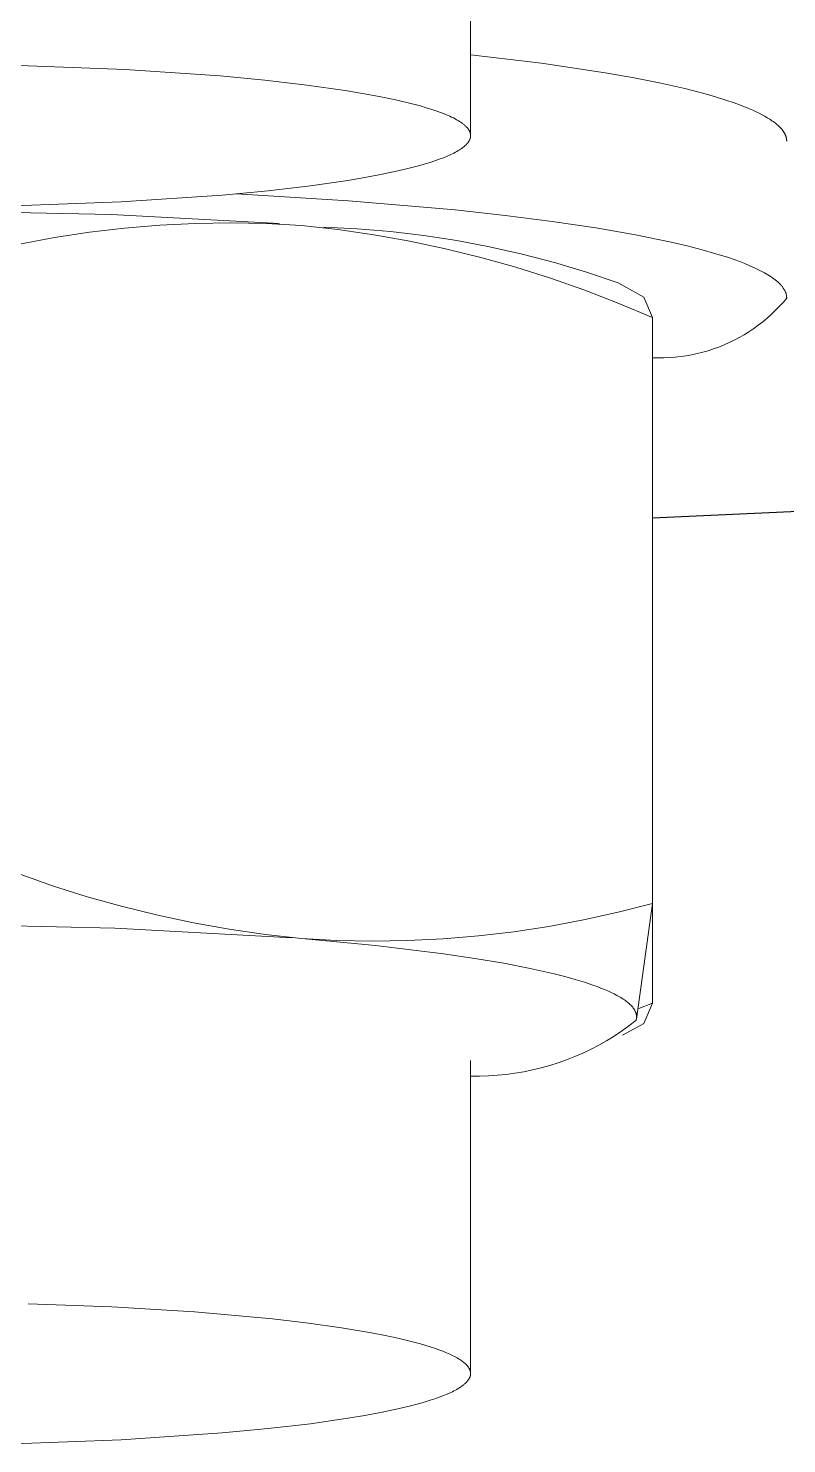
# Model space of a CAD drawing. Header units: inches. Extents: x -7 to 144, y -3 to 95.
# Drawn here: x 20.4588 to 20.6855, y 73.3326 to 73.7556 of the extents above; entities that cross this region are included whole.
import ezdxf

# ---------------------------------------------------------------- set-up
doc = ezdxf.new("R2010")
doc.units = ezdxf.units.IN
doc.layers.add('ZANO_R', color=7, linetype='Continuous', lineweight=0)

msp = doc.modelspace()

# ---------------------------------------------------------------- linework, layer by layer
at = {"layer": 'ZANO_R'}
for p, q in [((20.59096, 73.81712), (20.59096, 73.72422)), ((20.59096, 73.74768), (20.61215, 73.74516)), ((20.42872, 73.74483), (20.45875, 73.7444)), ((20.45875, 73.7444), (20.48768, 73.74327)), ((20.48768, 73.74327), (20.51606, 73.74136)), ((20.61215, 73.74516), (20.63122, 73.74233)), ((20.63122, 73.74233), (20.63984, 73.7408)), ((20.51606, 73.74136), (20.52945, 73.74011)), ((20.52945, 73.74011), (20.542, 73.73866)), ((20.542, 73.73866), (20.55345, 73.73704)), ((20.63984, 73.7408), (20.64778, 73.73922)), ((20.64778, 73.73922), (20.65501, 73.73758)), ((20.55345, 73.73704), (20.5587, 73.73617)), ((20.5587, 73.73617), (20.5636, 73.73527)), ((20.5636, 73.73527), (20.56813, 73.73434)), ((20.56813, 73.73434), (20.57227, 73.73337)), ((20.65501, 73.73758), (20.66149, 73.7359)), ((20.66149, 73.7359), (20.66445, 73.73505)), ((20.66445, 73.73505), (20.66721, 73.73418)), ((20.66721, 73.73418), (20.66978, 73.73331)), ((20.57227, 73.73337), (20.57601, 73.73239)), ((20.57601, 73.73239), (20.57773, 73.73188)), ((20.57773, 73.73188), (20.57934, 73.73138)), ((20.57934, 73.73138), (20.58085, 73.73087)), ((20.58085, 73.73087), (20.58225, 73.73036)), ((20.58225, 73.73036), (20.58354, 73.72984)), ((20.58354, 73.72984), (20.58473, 73.72933)), ((20.58473, 73.72933), (20.58529, 73.72907)), ((20.66978, 73.73331), (20.67215, 73.73244)), ((20.67215, 73.73244), (20.67432, 73.73155)), ((20.67432, 73.73155), (20.67533, 73.73111)), ((20.67533, 73.73111), (20.6763, 73.73067)), ((20.6763, 73.73067), (20.67721, 73.73023)), ((20.67721, 73.73023), (20.67808, 73.72978)), ((20.67808, 73.72978), (20.67889, 73.72934)), ((20.67889, 73.72934), (20.67966, 73.72889)), ((20.58529, 73.72907), (20.58582, 73.72881)), ((20.58582, 73.72881), (20.58632, 73.72855)), ((20.58632, 73.72855), (20.58679, 73.72829)), ((20.58679, 73.72829), (20.58724, 73.72803)), ((20.58724, 73.72803), (20.58767, 73.72777)), ((20.58767, 73.72777), (20.58806, 73.72751)), ((20.58806, 73.72751), (20.58843, 73.72725)), ((20.58843, 73.72725), (20.58861, 73.72712)), ((20.58861, 73.72712), (20.58878, 73.72699)), ((20.58878, 73.72699), (20.58894, 73.72686)), ((20.58894, 73.72686), (20.5891, 73.72673)), ((20.5891, 73.72673), (20.58925, 73.7266)), ((20.58925, 73.7266), (20.58939, 73.72647)), ((20.58939, 73.72647), (20.58953, 73.72634)), ((20.58953, 73.72634), (20.58966, 73.72621)), ((20.58966, 73.72621), (20.58978, 73.72608)), ((20.58978, 73.72608), (20.5899, 73.72595)), ((20.5899, 73.72595), (20.59001, 73.72582)), ((20.59001, 73.72582), (20.59012, 73.72569)), ((20.59012, 73.72569), (20.59022, 73.72556)), ((20.59022, 73.72556), (20.59031, 73.72543)), ((20.59031, 73.72543), (20.59039, 73.7253)), ((20.59039, 73.7253), (20.59047, 73.72517)), ((20.59047, 73.72517), (20.59055, 73.72504)), ((20.67966, 73.72889), (20.68038, 73.72845)), ((20.68038, 73.72845), (20.68105, 73.728)), ((20.68105, 73.728), (20.68136, 73.72778)), ((20.68136, 73.72778), (20.68167, 73.72756)), ((20.68167, 73.72756), (20.68196, 73.72733)), ((20.68196, 73.72733), (20.68224, 73.72711)), ((20.68224, 73.72711), (20.68251, 73.72689)), ((20.68251, 73.72689), (20.68276, 73.72667)), ((20.68276, 73.72667), (20.68301, 73.72645)), ((20.68301, 73.72645), (20.68324, 73.72622)), ((20.68324, 73.72622), (20.68346, 73.726)), ((20.68346, 73.726), (20.68367, 73.72578)), ((20.68367, 73.72578), (20.68386, 73.72556)), ((20.68386, 73.72556), (20.68405, 73.72534)), ((20.68405, 73.72534), (20.68422, 73.72512)), ((20.68422, 73.72512), (20.68438, 73.7249)), ((20.58971, 73.72092), (20.58959, 73.7208)), ((20.58982, 73.72104), (20.58971, 73.72092)), ((20.58993, 73.72116), (20.58982, 73.72104)), ((20.59003, 73.72128), (20.58993, 73.72116)), ((20.59013, 73.7214), (20.59003, 73.72128)), ((20.59022, 73.72152), (20.59013, 73.7214)), ((20.59031, 73.72165), (20.59022, 73.72152)), ((20.59039, 73.72177), (20.59031, 73.72165)), ((20.59047, 73.72189), (20.59039, 73.72177)), ((20.59054, 73.72201), (20.59047, 73.72189)), ((20.59061, 73.72214), (20.59054, 73.72201)), ((20.59055, 73.72504), (20.59062, 73.72492)), ((20.59067, 73.72226), (20.59061, 73.72214)), ((20.59062, 73.72492), (20.59068, 73.72479)), ((20.59072, 73.72238), (20.59067, 73.72226)), ((20.59068, 73.72479), (20.59073, 73.72466)), ((20.59077, 73.72251), (20.59072, 73.72238)), ((20.59073, 73.72466), (20.59078, 73.72453)), ((20.59082, 73.72263), (20.59077, 73.72251)), ((20.59078, 73.72453), (20.59083, 73.7244)), ((20.59085, 73.72276), (20.59082, 73.72263)), ((20.59083, 73.7244), (20.59086, 73.72427)), ((20.59089, 73.72288), (20.59085, 73.72276)), ((20.59086, 73.72427), (20.5909, 73.72415)), ((20.59091, 73.72301), (20.59089, 73.72288)), ((20.5909, 73.72415), (20.59092, 73.72402)), ((20.59094, 73.72313), (20.59091, 73.72301)), ((20.59092, 73.72402), (20.59094, 73.72389)), ((20.59094, 73.72389), (20.59095, 73.72377)), ((20.59095, 73.72326), (20.59094, 73.72313)), ((20.59095, 73.72377), (20.59096, 73.72364)), ((20.59096, 73.72339), (20.59095, 73.72326)), ((20.59096, 73.72364), (20.59096, 73.72351)), ((20.59096, 73.72364), (20.59096, 73.72354)), ((20.59096, 73.72351), (20.59096, 73.72339)), ((20.68438, 73.7249), (20.68446, 73.72478)), ((20.68446, 73.72478), (20.68453, 73.72467)), ((20.68453, 73.72467), (20.68461, 73.72456)), ((20.68461, 73.72456), (20.68467, 73.72445)), ((20.68467, 73.72445), (20.68474, 73.72434)), ((20.68474, 73.72434), (20.6848, 73.72423)), ((20.6848, 73.72423), (20.68486, 73.72412)), ((20.68486, 73.72412), (20.68492, 73.72401)), ((20.68492, 73.72401), (20.68497, 73.7239)), ((20.68497, 73.7239), (20.68502, 73.72379)), ((20.68502, 73.72379), (20.68507, 73.72369)), ((20.68507, 73.72369), (20.68511, 73.72358)), ((20.68511, 73.72358), (20.68515, 73.72347)), ((20.68515, 73.72347), (20.68519, 73.72336)), ((20.68519, 73.72336), (20.68523, 73.72325)), ((20.68523, 73.72325), (20.68526, 73.72314)), ((20.68526, 73.72314), (20.6853, 73.72303)), ((20.6853, 73.72303), (20.68532, 73.72292)), ((20.68532, 73.72292), (20.68535, 73.72281)), ((20.68535, 73.72281), (20.68537, 73.7227)), ((20.68537, 73.7227), (20.68539, 73.72259)), ((20.68539, 73.72259), (20.68541, 73.72248)), ((20.68541, 73.72248), (20.68542, 73.72238)), ((20.68542, 73.72238), (20.68543, 73.72227)), ((20.68543, 73.72227), (20.68544, 73.72216)), ((20.68544, 73.72216), (20.68545, 73.72205)), ((20.68545, 73.72205), (20.68545, 73.72194)), ((20.68545, 73.72194), (20.68545, 73.72183)), ((20.58284, 73.71694), (20.58161, 73.71647)), ((20.58398, 73.71741), (20.58284, 73.71694)), ((20.58502, 73.71788), (20.58398, 73.71741)), ((20.58551, 73.71811), (20.58502, 73.71788)), ((20.58597, 73.71834), (20.58551, 73.71811)), ((20.58641, 73.71857), (20.58597, 73.71834)), ((20.58683, 73.7188), (20.58641, 73.71857)), ((20.58723, 73.71904), (20.58683, 73.7188)), ((20.58761, 73.71927), (20.58723, 73.71904)), ((20.58797, 73.7195), (20.58761, 73.71927)), ((20.5883, 73.71973), (20.58797, 73.7195)), ((20.58862, 73.71997), (20.5883, 73.71973)), ((20.58893, 73.7202), (20.58862, 73.71997)), ((20.58907, 73.72032), (20.58893, 73.7202)), ((20.58921, 73.72044), (20.58907, 73.72032)), ((20.58934, 73.72056), (20.58921, 73.72044)), ((20.58947, 73.72068), (20.58934, 73.72056)), ((20.58959, 73.7208), (20.58947, 73.72068)), ((20.56833, 73.71278), (20.56404, 73.71189)), ((20.57224, 73.71369), (20.56833, 73.71278)), ((20.57575, 73.71461), (20.57224, 73.71369)), ((20.57736, 73.71508), (20.57575, 73.71461)), ((20.57887, 73.71554), (20.57736, 73.71508)), ((20.58029, 73.71601), (20.57887, 73.71554)), ((20.58161, 73.71647), (20.58029, 73.71601)), ((20.54307, 73.70854), (20.53049, 73.70707)), ((20.55429, 73.71016), (20.54307, 73.70854)), ((20.55935, 73.71101), (20.55429, 73.71016)), ((20.56404, 73.71189), (20.55935, 73.71101)), ((20.51673, 73.70576), (20.48652, 73.70374)), ((20.53049, 73.70707), (20.51673, 73.70576)), ((20.52103, 73.70614), (20.5545, 73.70407)), ((20.5545, 73.70407), (20.58637, 73.70131)), ((20.48355, 73.69991), (20.43324, 73.70097)), ((20.48652, 73.70374), (20.45443, 73.70256)), ((20.5338, 73.69723), (20.48355, 73.69991)), ((20.58637, 73.70131), (20.60131, 73.69967)), ((20.47701, 73.69467), (20.48753, 73.69591)), ((20.48753, 73.69591), (20.49809, 73.69678)), ((20.49809, 73.69678), (20.50867, 73.6973)), ((20.50867, 73.6973), (20.51927, 73.69746)), ((20.51927, 73.69746), (20.52986, 73.69727)), ((20.52986, 73.69727), (20.54044, 73.69671)), ((20.54044, 73.69671), (20.55126, 73.69548)), ((20.55708, 73.69567), (20.54711, 73.69614)), ((20.55126, 73.69548), (20.56204, 73.6939)), ((20.56704, 73.69485), (20.55708, 73.69567)), ((20.60131, 73.69967), (20.61537, 73.69788)), ((20.61537, 73.69788), (20.62841, 73.69594)), ((20.62841, 73.69594), (20.6403, 73.69387)), ((20.45612, 73.69114), (20.46654, 73.69308)), ((20.46654, 73.69308), (20.47701, 73.69467)), ((20.56204, 73.6939), (20.57276, 73.69198)), ((20.57696, 73.69369), (20.56704, 73.69485)), ((20.57276, 73.69198), (20.58342, 73.68972)), ((20.58683, 73.69218), (20.57696, 73.69369)), ((20.59664, 73.69032), (20.58683, 73.69218)), ((20.6403, 73.69387), (20.65092, 73.69168)), ((20.65092, 73.69168), (20.65573, 73.69056)), ((20.58342, 73.68972), (20.594, 73.68712)), ((20.594, 73.68712), (20.60449, 73.68418)), ((20.60639, 73.68813), (20.59664, 73.69032)), ((20.61605, 73.68559), (20.60639, 73.68813)), ((20.65573, 73.69056), (20.66019, 73.68941)), ((20.66019, 73.68941), (20.66429, 73.68824)), ((20.66429, 73.68824), (20.66803, 73.68706)), ((20.66803, 73.68706), (20.66977, 73.68647)), ((20.60449, 73.68418), (20.61488, 73.68091)), ((20.62561, 73.68273), (20.61605, 73.68559)), ((20.66977, 73.68647), (20.67141, 73.68587)), ((20.67141, 73.68587), (20.67296, 73.68527)), ((20.67296, 73.68527), (20.67442, 73.68466)), ((20.67442, 73.68466), (20.67578, 73.68406)), ((20.67578, 73.68406), (20.67706, 73.68345)), ((20.67706, 73.68345), (20.67824, 73.68284)), ((20.67824, 73.68284), (20.6788, 73.68254)), ((20.61488, 73.68091), (20.62516, 73.67731)), ((20.63507, 73.67953), (20.62561, 73.68273)), ((20.63507, 73.67953), (20.64275, 73.67525)), ((20.6788, 73.68254), (20.67933, 73.68224)), ((20.67933, 73.68224), (20.67984, 73.68193)), ((20.67984, 73.68193), (20.68033, 73.68163)), ((20.68033, 73.68163), (20.68079, 73.68132)), ((20.68079, 73.68132), (20.68123, 73.68102)), ((20.68123, 73.68102), (20.68165, 73.68072)), ((20.68165, 73.68072), (20.68205, 73.68041)), ((20.68205, 73.68041), (20.68243, 73.68011)), ((20.68243, 73.68011), (20.68278, 73.6798)), ((20.68278, 73.6798), (20.68311, 73.6795)), ((20.68311, 73.6795), (20.68326, 73.67935)), ((20.68326, 73.67935), (20.68342, 73.6792)), ((20.68342, 73.6792), (20.68356, 73.67904)), ((20.68356, 73.67904), (20.6837, 73.67889)), ((20.6837, 73.67889), (20.68384, 73.67874)), ((20.68384, 73.67874), (20.68396, 73.67859)), ((20.68396, 73.67859), (20.68409, 73.67844)), ((20.62516, 73.67731), (20.63532, 73.67338)), ((20.64535, 73.66913), (20.64275, 73.67525)), ((20.68409, 73.67844), (20.68421, 73.67829)), ((20.68421, 73.67829), (20.68432, 73.67814)), ((20.68432, 73.67814), (20.68443, 73.67799)), ((20.68545, 73.67498), (20.68436, 73.6737)), ((20.68443, 73.67799), (20.68453, 73.67784)), ((20.68453, 73.67784), (20.68462, 73.67769)), ((20.68462, 73.67769), (20.68471, 73.67753)), ((20.68471, 73.67753), (20.6848, 73.67738)), ((20.6848, 73.67738), (20.68488, 73.67723)), ((20.68488, 73.67723), (20.68496, 73.67708)), ((20.68496, 73.67708), (20.68502, 73.67693)), ((20.68502, 73.67693), (20.68509, 73.67678)), ((20.68509, 73.67678), (20.68515, 73.67663)), ((20.68515, 73.67663), (20.6852, 73.67648)), ((20.6852, 73.67648), (20.68525, 73.67634)), ((20.68525, 73.67634), (20.68529, 73.67619)), ((20.68529, 73.67619), (20.68533, 73.67604)), ((20.68533, 73.67604), (20.68536, 73.67589)), ((20.68536, 73.67589), (20.68539, 73.67574)), ((20.68539, 73.67574), (20.68541, 73.67559)), ((20.68541, 73.67559), (20.68543, 73.67544)), ((20.68543, 73.67544), (20.68544, 73.67529)), ((20.68544, 73.67529), (20.68545, 73.67515)), ((20.68545, 73.67515), (20.68545, 73.675)), ((20.63532, 73.67338), (20.64535, 73.66913)), ((20.68083, 73.67008), (20.67957, 73.66896)), ((20.68205, 73.67125), (20.68083, 73.67008)), ((20.68323, 73.67245), (20.68205, 73.67125)), ((20.68436, 73.6737), (20.68323, 73.67245)), ((20.64535, 73.49404), (20.64535, 73.66913)), ((20.67558, 73.66586), (20.67418, 73.66493)), ((20.67695, 73.66685), (20.67558, 73.66586)), ((20.67828, 73.66788), (20.67695, 73.66685)), ((20.67957, 73.66896), (20.67828, 73.66788)), ((20.66828, 73.66167), (20.66674, 73.66098)), ((20.6698, 73.66241), (20.66828, 73.66167)), ((20.67129, 73.6632), (20.6698, 73.66241)), ((20.67275, 73.66404), (20.67129, 73.6632)), ((20.67418, 73.66493), (20.67275, 73.66404)), ((20.65376, 73.65749), (20.65209, 73.6573)), ((20.65543, 73.65772), (20.65376, 73.65749)), ((20.65709, 73.65802), (20.65543, 73.65772)), ((20.65874, 73.65838), (20.65709, 73.65802)), ((20.66037, 73.65879), (20.65874, 73.65838)), ((20.66199, 73.65925), (20.66037, 73.65879)), ((20.6636, 73.65978), (20.66199, 73.65925)), ((20.66518, 73.66035), (20.6636, 73.65978)), ((20.66674, 73.66098), (20.66518, 73.66035)), ((20.64704, 73.6571), (20.64535, 73.65715)), ((20.64872, 73.65711), (20.64704, 73.6571)), ((20.65041, 73.65718), (20.64872, 73.65711)), ((20.65209, 73.6573), (20.65041, 73.65718)), ((20.69106, 73.61142), (20.64535, 73.60931)), ((20.69106, 73.61131), (20.64535, 73.6092)), ((20.45571, 73.50294), (20.46599, 73.49934)), ((20.46599, 73.49934), (20.47638, 73.49606)), ((20.47638, 73.49606), (20.48687, 73.49313)), ((20.48687, 73.49313), (20.49745, 73.49053)), ((20.63509, 73.4914), (20.64535, 73.49404)), ((20.64053, 73.45946), (20.64535, 73.49404)), ((20.64535, 73.46428), (20.64535, 73.49404)), ((20.49745, 73.49053), (20.50811, 73.48826)), ((20.50811, 73.48826), (20.51883, 73.48635)), ((20.61434, 73.48717), (20.62475, 73.48911)), ((20.62475, 73.48911), (20.63509, 73.4914)), ((20.48464, 73.48669), (20.43163, 73.48781)), ((20.53758, 73.48377), (20.48464, 73.48669)), ((20.51883, 73.48635), (20.52961, 73.48477)), ((20.52961, 73.48477), (20.54044, 73.48354)), ((20.58278, 73.48347), (20.59334, 73.48435)), ((20.59334, 73.48435), (20.60386, 73.48558)), ((20.60386, 73.48558), (20.61434, 73.48717)), ((20.54044, 73.48354), (20.55102, 73.48299)), ((20.56252, 73.48148), (20.54044, 73.48354)), ((20.55102, 73.48299), (20.56161, 73.48279)), ((20.56161, 73.48279), (20.5722, 73.48295)), ((20.58289, 73.47901), (20.56252, 73.48148)), ((20.5722, 73.48295), (20.58278, 73.48347)), ((20.59222, 73.47763), (20.58289, 73.47901)), ((20.60088, 73.47616), (20.59222, 73.47763)), ((20.6088, 73.47462), (20.60088, 73.47616)), ((20.61591, 73.47301), (20.6088, 73.47462)), ((20.61915, 73.47218), (20.61591, 73.47301)), ((20.62218, 73.47134), (20.61915, 73.47218)), ((20.62497, 73.47049), (20.62218, 73.47134)), ((20.62755, 73.46963), (20.62497, 73.47049)), ((20.62875, 73.46919), (20.62755, 73.46963)), ((20.62989, 73.46875), (20.62875, 73.46919)), ((20.63097, 73.46832), (20.62989, 73.46875)), ((20.632, 73.46788), (20.63097, 73.46832)), ((20.63296, 73.46743), (20.632, 73.46788)), ((20.63387, 73.46699), (20.63296, 73.46743)), ((20.63472, 73.46655), (20.63387, 73.46699)), ((20.63552, 73.4661), (20.63472, 73.46655)), ((20.63589, 73.46588), (20.63552, 73.4661)), ((20.63625, 73.46566), (20.63589, 73.46588)), ((20.63659, 73.46544), (20.63625, 73.46566)), ((20.63692, 73.46521), (20.63659, 73.46544)), ((20.63724, 73.46499), (20.63692, 73.46521)), ((20.63754, 73.46477), (20.63724, 73.46499)), ((20.63783, 73.46454), (20.63754, 73.46477)), ((20.6381, 73.46432), (20.63783, 73.46454)), ((20.63836, 73.4641), (20.6381, 73.46432)), ((20.6386, 73.46388), (20.63836, 73.4641)), ((20.63883, 73.46365), (20.6386, 73.46388)), ((20.63904, 73.46343), (20.63883, 73.46365)), ((20.63914, 73.46332), (20.63904, 73.46343)), ((20.63924, 73.46321), (20.63914, 73.46332)), ((20.63934, 73.4631), (20.63924, 73.46321)), ((20.63943, 73.46299), (20.63934, 73.4631)), ((20.63952, 73.46287), (20.63943, 73.46299)), ((20.6396, 73.46276), (20.63952, 73.46287)), ((20.6413, 73.46259), (20.64535, 73.46428)), ((20.64275, 73.45816), (20.64535, 73.46428)), ((20.63829, 73.45741), (20.6404, 73.45903)), ((20.63968, 73.46265), (20.6396, 73.46276)), ((20.63976, 73.46254), (20.63968, 73.46265)), ((20.63983, 73.46243), (20.63976, 73.46254)), ((20.6399, 73.46232), (20.63983, 73.46243)), ((20.63997, 73.46221), (20.6399, 73.46232)), ((20.64003, 73.4621), (20.63997, 73.46221)), ((20.64009, 73.46199), (20.64003, 73.4621)), ((20.64015, 73.46188), (20.64009, 73.46199)), ((20.6402, 73.46177), (20.64015, 73.46188)), ((20.64025, 73.46165), (20.6402, 73.46177)), ((20.64029, 73.46154), (20.64025, 73.46165)), ((20.64033, 73.46143), (20.64029, 73.46154)), ((20.64037, 73.46132), (20.64033, 73.46143)), ((20.64041, 73.46121), (20.64037, 73.46132)), ((20.6404, 73.45903), (20.64043, 73.45914)), ((20.64044, 73.4611), (20.64041, 73.46121)), ((20.64043, 73.45914), (20.64046, 73.45925)), ((20.64047, 73.46099), (20.64044, 73.4611)), ((20.64046, 73.45925), (20.64049, 73.45935)), ((20.64049, 73.46088), (20.64047, 73.46099)), ((20.64051, 73.46077), (20.64049, 73.46088)), ((20.64049, 73.45935), (20.64051, 73.45946)), ((20.64053, 73.46066), (20.64051, 73.46077)), ((20.64051, 73.45946), (20.64053, 73.45957)), ((20.64055, 73.46055), (20.64053, 73.46066)), ((20.64053, 73.45957), (20.64054, 73.45968)), ((20.64054, 73.45968), (20.64055, 73.45979)), ((20.64056, 73.46044), (20.64055, 73.46055)), ((20.64055, 73.45979), (20.64056, 73.4599)), ((20.64057, 73.46033), (20.64056, 73.46044)), ((20.64056, 73.4599), (20.64057, 73.46001)), ((20.64057, 73.46023), (20.64057, 73.46033)), ((20.64057, 73.46012), (20.64057, 73.46023)), ((20.64057, 73.46001), (20.64057, 73.46012)), ((20.63163, 73.45301), (20.6339, 73.4544)), ((20.6339, 73.4544), (20.63612, 73.45587)), ((20.63612, 73.45587), (20.63829, 73.45741)), ((20.63878, 73.45598), (20.63634, 73.45462)), ((20.64275, 73.45816), (20.63879, 73.45596)), ((20.62456, 73.44933), (20.62696, 73.45048)), ((20.62696, 73.45048), (20.62932, 73.45171)), ((20.62932, 73.45171), (20.63163, 73.45301)), ((20.59096, 73.44711), (20.59096, 73.3539)), ((20.6146, 73.4456), (20.61713, 73.44641)), ((20.61713, 73.44641), (20.61964, 73.44729)), ((20.61964, 73.44729), (20.62212, 73.44827)), ((20.62212, 73.44827), (20.62456, 73.44933)), ((20.59096, 73.44244), (20.59362, 73.44243)), ((20.59362, 73.44243), (20.59628, 73.44251)), ((20.59628, 73.44251), (20.59894, 73.44267)), ((20.59894, 73.44267), (20.60159, 73.44293)), ((20.60159, 73.44293), (20.60422, 73.44329)), ((20.60422, 73.44329), (20.60684, 73.44373)), ((20.60684, 73.44373), (20.60945, 73.44426)), ((20.60945, 73.44426), (20.61204, 73.44489)), ((20.61204, 73.44489), (20.6146, 73.4456)), ((20.45875, 73.3744), (20.48371, 73.37347)), ((20.48371, 73.37347), (20.50844, 73.37196)), ((20.50844, 73.37196), (20.53176, 73.36986)), ((20.53176, 73.36986), (20.5425, 73.3686)), ((20.5425, 73.3686), (20.55241, 73.3672)), ((20.55241, 73.3672), (20.56136, 73.36569)), ((20.56136, 73.36569), (20.56544, 73.3649)), ((20.56544, 73.3649), (20.56925, 73.36408)), ((20.56925, 73.36408), (20.57276, 73.36325)), ((20.57276, 73.36325), (20.57596, 73.36239)), ((20.57596, 73.36239), (20.57887, 73.36153)), ((20.57887, 73.36153), (20.5802, 73.36109)), ((20.5802, 73.36109), (20.58146, 73.36065)), ((20.58146, 73.36065), (20.58263, 73.36021)), ((20.58263, 73.36021), (20.58373, 73.35976)), ((20.58373, 73.35976), (20.58475, 73.35931)), ((20.58475, 73.35931), (20.58569, 73.35887)), ((20.58569, 73.35887), (20.58613, 73.35864)), ((20.58613, 73.35864), (20.58655, 73.35842)), ((20.58655, 73.35842), (20.58695, 73.35819)), ((20.58695, 73.35819), (20.58734, 73.35797)), ((20.58734, 73.35797), (20.5877, 73.35774)), ((20.5877, 73.35774), (20.58804, 73.35752)), ((20.58804, 73.35752), (20.58836, 73.35729)), ((20.58836, 73.35729), (20.58867, 73.35707)), ((20.58867, 73.35707), (20.58895, 73.35685)), ((20.58895, 73.35685), (20.58908, 73.35673)), ((20.58908, 73.35673), (20.58921, 73.35662)), ((20.58921, 73.35662), (20.58934, 73.35651)), ((20.58934, 73.35651), (20.58946, 73.3564)), ((20.58946, 73.3564), (20.58958, 73.35629)), ((20.58958, 73.35629), (20.58969, 73.35617)), ((20.58969, 73.35617), (20.58979, 73.35606)), ((20.58979, 73.35606), (20.5899, 73.35595)), ((20.5899, 73.35595), (20.58999, 73.35584)), ((20.58999, 73.35584), (20.59008, 73.35573)), ((20.59008, 73.35573), (20.59017, 73.35561)), ((20.59017, 73.35561), (20.59025, 73.3555)), ((20.59025, 73.3555), (20.59033, 73.35539)), ((20.59033, 73.35539), (20.59041, 73.35528)), ((20.59041, 73.35528), (20.59047, 73.35517)), ((20.59047, 73.35517), (20.59054, 73.35506)), ((20.59054, 73.35506), (20.5906, 73.35495)), ((20.5906, 73.35495), (20.59065, 73.35484)), ((20.59065, 73.35484), (20.5907, 73.35473)), ((20.5907, 73.35473), (20.59075, 73.35461)), ((20.59075, 73.35461), (20.59079, 73.3545)), ((20.59079, 73.3545), (20.59083, 73.35439)), ((20.59083, 73.35439), (20.59086, 73.35428)), ((20.59087, 73.35281), (20.59085, 73.35275)), ((20.59086, 73.35428), (20.59089, 73.35417)), ((20.59089, 73.35288), (20.59087, 73.35281)), ((20.59089, 73.35417), (20.59091, 73.35406)), ((20.5909, 73.35295), (20.59089, 73.35288)), ((20.59092, 73.35302), (20.5909, 73.35295)), ((20.59091, 73.35406), (20.59093, 73.35395)), ((20.59093, 73.35309), (20.59092, 73.35302)), ((20.59093, 73.35395), (20.59095, 73.35384)), ((20.59094, 73.35316), (20.59093, 73.35309)), ((20.59095, 73.35323), (20.59094, 73.35316)), ((20.59095, 73.35384), (20.59096, 73.35373)), ((20.59096, 73.35336), (20.59095, 73.35329)), ((20.59095, 73.35329), (20.59095, 73.35323)), ((20.59096, 73.35373), (20.59096, 73.35362)), ((20.59096, 73.35362), (20.59096, 73.35352)), ((20.59096, 73.3535), (20.59096, 73.35343)), ((20.59096, 73.35343), (20.59096, 73.35336)), ((20.58641, 73.34857), (20.58597, 73.34834)), ((20.58683, 73.3488), (20.58641, 73.34857)), ((20.58723, 73.34903), (20.58683, 73.3488)), ((20.58761, 73.34926), (20.58723, 73.34903)), ((20.588, 73.34952), (20.58761, 73.34926)), ((20.58836, 73.34977), (20.588, 73.34952)), ((20.58871, 73.35003), (20.58836, 73.34977)), ((20.58887, 73.35016), (20.58871, 73.35003)), ((20.58903, 73.35028), (20.58887, 73.35016)), ((20.58918, 73.35041), (20.58903, 73.35028)), ((20.58933, 73.35054), (20.58918, 73.35041)), ((20.58947, 73.35067), (20.58933, 73.35054)), ((20.5896, 73.35081), (20.58947, 73.35067)), ((20.58973, 73.35094), (20.5896, 73.35081)), ((20.58985, 73.35107), (20.58973, 73.35094)), ((20.58997, 73.3512), (20.58985, 73.35107)), ((20.59008, 73.35133), (20.58997, 73.3512)), ((20.59018, 73.35147), (20.59008, 73.35133)), ((20.59028, 73.3516), (20.59018, 73.35147)), ((20.59037, 73.35173), (20.59028, 73.3516)), ((20.59042, 73.3518), (20.59037, 73.35173)), ((20.59046, 73.35187), (20.59042, 73.3518)), ((20.5905, 73.35193), (20.59046, 73.35187)), ((20.59054, 73.352), (20.5905, 73.35193)), ((20.59057, 73.35207), (20.59054, 73.352)), ((20.59061, 73.35214), (20.59057, 73.35207)), ((20.59064, 73.3522), (20.59061, 73.35214)), ((20.59067, 73.35227), (20.59064, 73.3522)), ((20.5907, 73.35234), (20.59067, 73.35227)), ((20.59073, 73.35241), (20.5907, 73.35234)), ((20.59076, 73.35247), (20.59073, 73.35241)), ((20.59079, 73.35254), (20.59076, 73.35247)), ((20.59081, 73.35261), (20.59079, 73.35254)), ((20.59083, 73.35268), (20.59081, 73.35261)), ((20.59085, 73.35275), (20.59083, 73.35268)), ((20.57575, 73.34461), (20.57224, 73.34369)), ((20.57736, 73.34507), (20.57575, 73.34461)), ((20.57887, 73.34554), (20.57736, 73.34507)), ((20.58029, 73.346), (20.57887, 73.34554)), ((20.58161, 73.34647), (20.58029, 73.346)), ((20.58284, 73.34694), (20.58161, 73.34647)), ((20.58398, 73.34741), (20.58284, 73.34694)), ((20.58502, 73.34787), (20.58398, 73.34741)), ((20.58551, 73.3481), (20.58502, 73.34787)), ((20.58597, 73.34834), (20.58551, 73.3481)), ((20.55429, 73.34016), (20.54307, 73.33854)), ((20.55935, 73.34101), (20.55429, 73.34016)), ((20.56404, 73.34188), (20.55935, 73.34101)), ((20.56833, 73.34278), (20.56404, 73.34188)), ((20.57224, 73.34369), (20.56833, 73.34278)), ((20.53049, 73.33707), (20.51673, 73.33576)), ((20.54307, 73.33854), (20.53049, 73.33707)), ((20.48652, 73.33373), (20.45443, 73.33256)), ((20.51673, 73.33576), (20.48652, 73.33373))]:
    msp.add_line(p, q, dxfattribs=at)

doc.saveas('drawing.dxf')
